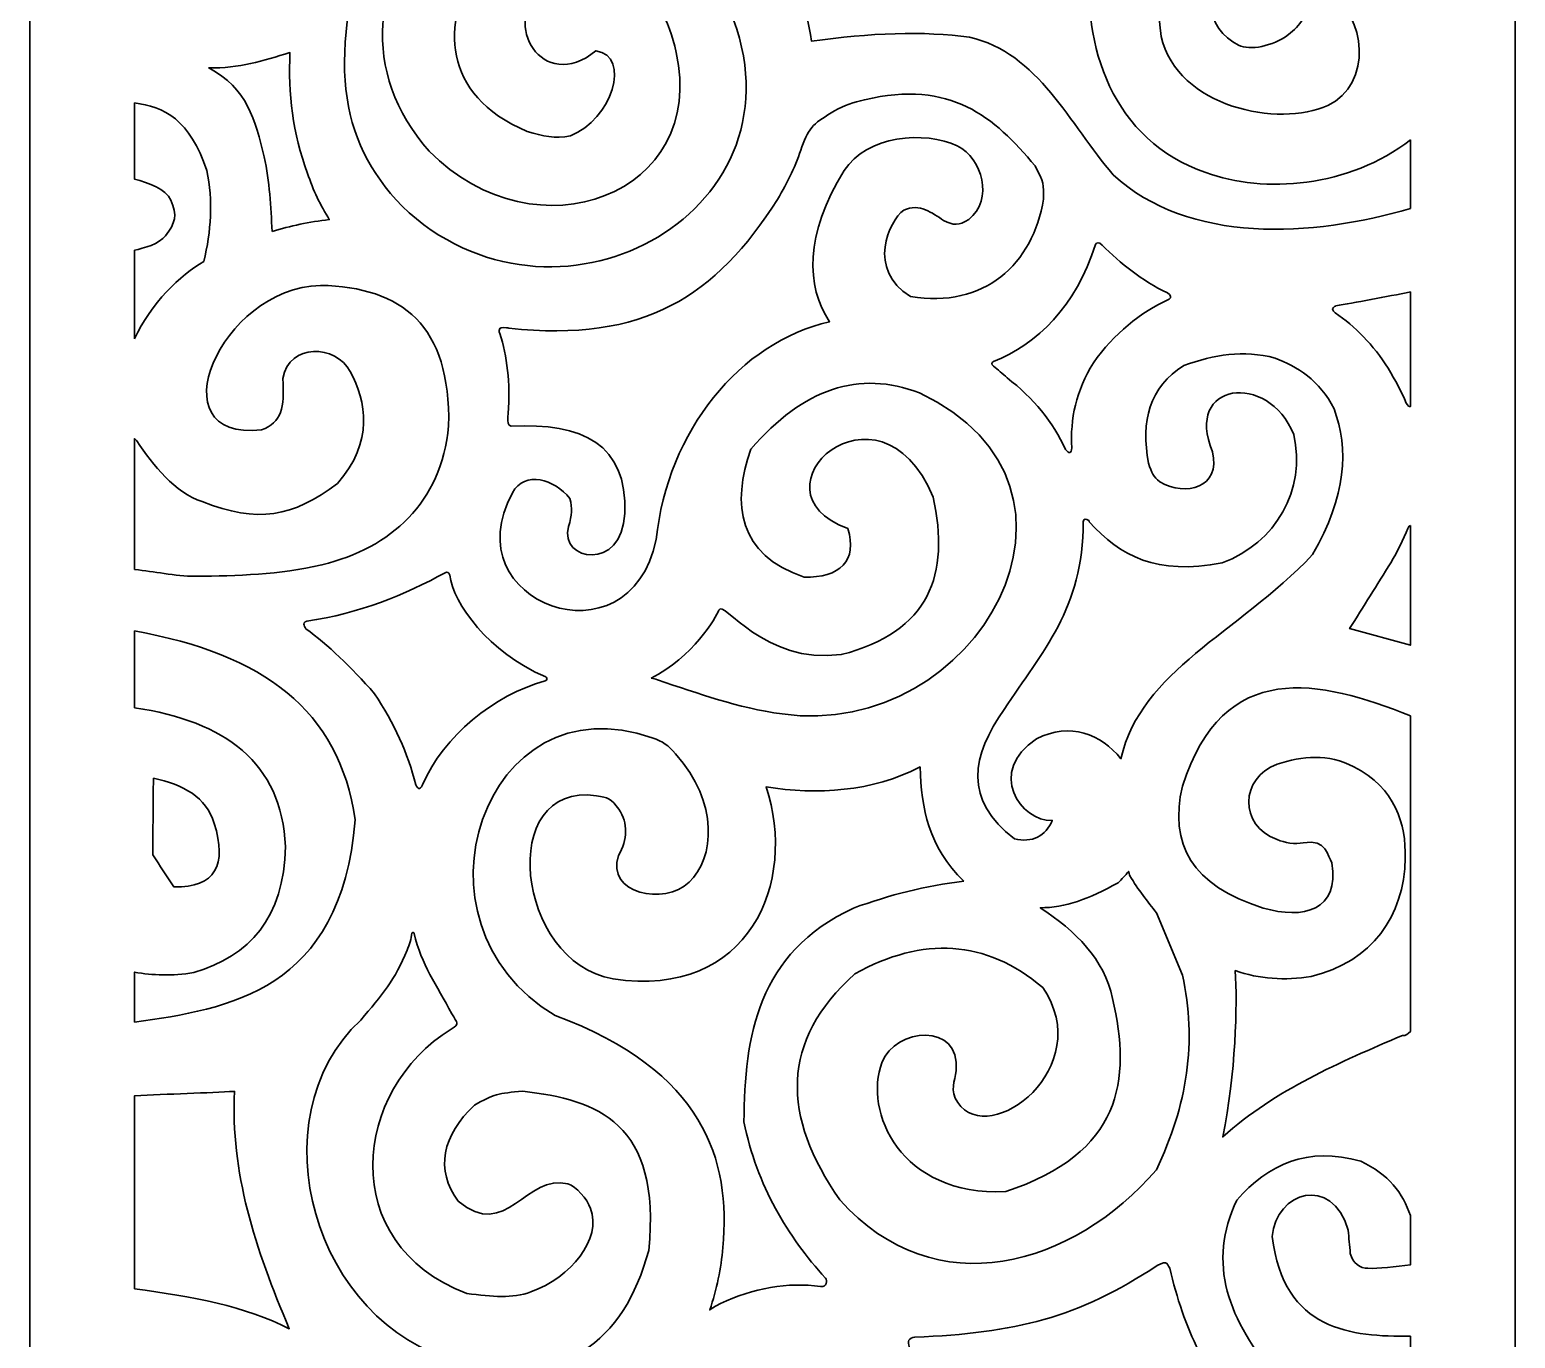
# Model space of a CAD drawing. Header units: centimetres. Extents: x 10.5 to 15.8, y -9 to 9.
# Drawn here: x 10.48 to 15.75, y -0.8 to 3.84 of the extents above; entities that cross this region are included whole.
import ezdxf

# ---------------------------------------------------------------- set-up
doc = ezdxf.new("R2010")
doc.units = ezdxf.units.CM
doc.header["$MEASUREMENT"] = 0
doc.layers.add('layer 1', color=7, linetype='Continuous')

msp = doc.modelspace()

# ---------------------------------------------------------------- linework, layer by layer
at = {"layer": 'layer 1', "color": 250, "lineweight": 30}
for points, knots in [([(10.48313, 9.00077), (10.48313, 9.00077), (15.75445, 9.00077), (15.75445, 9.00077), (15.75445, 9.00077), (15.75445, 9.00077), (15.75445, -9.00021), (15.75445, -9.00021), (15.75445, -9.00021), (15.75445, -9.00021), (10.48313, -9.00021), (10.48313, -9.00021), (10.48313, -9.00021), (10.48313, -9.00021), (10.48313, 9.00077), (10.48313, 9.00077)], [0, 0, 0, 0, 0.2, 0.2, 0.2, 0.2, 0.4, 0.4, 0.4, 0.4, 0.6, 0.6, 0.6, 0.6, 1, 1, 1, 1]), ([(15.38258, 3.44939), (15.38258, 3.44939), (15.38258, 3.20625), (15.38258, 3.20625), (15.38258, 3.20625), (15.03736, 3.10349), (14.59404, 3.07813), (14.32781, 3.32571), (14.32781, 3.32571), (14.17377, 3.50359), (14.0607, 3.76055), (13.81757, 3.81364), (13.81757, 3.81364), (13.65766, 3.83642), (13.46187, 3.82894), (13.25762, 3.79918), (13.25762, 3.79918), (13.22151, 4.05734), (13.06622, 4.28552), (12.85737, 4.41384), (12.85737, 4.41384), (12.79321, 4.55962), (12.81191, 4.68917), (12.9371, 4.8088), (12.9371, 4.8088), (13.04354, 4.87787), (13.15405, 4.90572), (13.27993, 4.90363), (13.27993, 4.90363), (13.39839, 4.87341), (13.46039, 4.82029), (13.42824, 4.70667), (13.42824, 4.70667), (13.41433, 4.67636), (13.38523, 4.65659), (13.34094, 4.64732), (13.34094, 4.64732), (13.31598, 4.64213), (13.30985, 4.64651), (13.28794, 4.65913), (13.28794, 4.65913), (13.25317, 4.67916), (13.2204, 4.69998), (13.18259, 4.71009), (13.18259, 4.71009), (13.1556, 4.7173), (13.11137, 4.7135), (13.08486, 4.70273), (13.08486, 4.70273), (13.01753, 4.67536), (13.009, 4.61919), (13.03544, 4.55791), (13.03544, 4.55791), (13.05141, 4.52094), (13.07555, 4.49453), (13.10816, 4.47129), (13.10816, 4.47129), (13.1926, 4.41114), (13.2829, 4.3702), (13.38446, 4.41977), (13.38446, 4.41977), (13.41066, 4.42349), (13.42764, 4.41396), (13.42824, 4.38088), (13.42824, 4.38088), (13.55235, 4.017), (13.86776, 3.90867), (14.19651, 4.08427), (14.19651, 4.08427), (14.2159, 4.09336), (14.25512, 4.12417), (14.25236, 4.08419), (14.25236, 4.08419), (14.20972, 3.78977), (14.32764, 3.44428), (14.65662, 3.33345), (14.65662, 3.33345), (14.86234, 3.25745), (15.16511, 3.28069), (15.38258, 3.44939)], [0, 0, 0, 0, 0.047619, 0.047619, 0.047619, 0.047619, 0.0952381, 0.0952381, 0.0952381, 0.0952381, 0.1428571, 0.1428571, 0.1428571, 0.1428571, 0.1904762, 0.1904762, 0.1904762, 0.1904762, 0.2380952, 0.2380952, 0.2380952, 0.2380952, 0.2857143, 0.2857143, 0.2857143, 0.2857143, 0.3333333, 0.3333333, 0.3333333, 0.3333333, 0.3809524, 0.3809524, 0.3809524, 0.3809524, 0.4285714, 0.4285714, 0.4285714, 0.4285714, 0.4761905, 0.4761905, 0.4761905, 0.4761905, 0.5238095, 0.5238095, 0.5238095, 0.5238095, 0.5714286, 0.5714286, 0.5714286, 0.5714286, 0.6190476, 0.6190476, 0.6190476, 0.6190476, 0.6666667, 0.6666667, 0.6666667, 0.6666667, 0.7142857, 0.7142857, 0.7142857, 0.7142857, 0.7619048, 0.7619048, 0.7619048, 0.7619048, 0.8095238, 0.8095238, 0.8095238, 0.8095238, 0.8571429, 0.8571429, 0.8571429, 0.8571429, 0.9047619, 0.9047619, 0.9047619, 0.9047619, 1, 1, 1, 1]), ([(11.66059, 4.69269), (11.67939, 4.6541), (11.69495, 4.61188), (11.70689, 4.56565), (11.70689, 4.56565), (11.72357, 4.43995), (11.73057, 4.35623), (11.70139, 4.26288), (11.70139, 4.26288), (11.53555, 3.73235), (11.57616, 3.45276), (11.80414, 3.21387), (11.80414, 3.21387), (12.33847, 2.7015), (13.23488, 3.17765), (12.98088, 3.87517), (12.98088, 3.87517), (12.73312, 4.46721), (12.25582, 4.35372), (12.06679, 4.05679), (12.06679, 4.05679), (11.94919, 3.87208), (11.93864, 3.60952), (12.24863, 3.47928), (12.24863, 3.47928), (12.30455, 3.46246), (12.34632, 3.452), (12.4018, 3.46403), (12.4018, 3.46403), (12.5482, 3.51977), (12.61924, 3.74687), (12.49217, 3.76563), (12.49217, 3.76563), (12.30271, 3.60919), (12.14952, 3.86926), (12.3062, 3.98451), (12.3062, 3.98451), (12.42987, 4.04915), (12.50278, 4.0494), (12.59234, 4.01426), (12.59234, 4.01426), (12.70793, 3.96889), (12.75052, 3.87552), (12.77678, 3.76006), (12.77678, 3.76006), (12.89076, 3.25893), (12.28204, 3.02208), (11.90022, 3.40965), (11.90022, 3.40965), (11.65567, 3.68709), (11.68999, 4.04138), (11.95489, 4.29335), (11.95489, 4.29335), (12.16137, 4.48976), (12.38834, 4.54846), (12.59454, 4.5138), (12.59454, 4.5138), (12.59576, 4.58496), (12.60251, 4.6499), (12.61753, 4.70969), (12.61753, 4.70969), (12.48188, 4.61678), (12.28917, 4.55786), (12.01804, 4.56062), (12.01804, 4.56062), (11.88548, 4.58048), (11.77451, 4.63061), (11.67176, 4.70073), (11.67176, 4.70073), (11.66225, 4.70381), (11.65854, 4.70112), (11.66059, 4.69269)], [0, 0, 0, 0, 0.0526316, 0.0526316, 0.0526316, 0.0526316, 0.1052632, 0.1052632, 0.1052632, 0.1052632, 0.1578947, 0.1578947, 0.1578947, 0.1578947, 0.2105263, 0.2105263, 0.2105263, 0.2105263, 0.2631579, 0.2631579, 0.2631579, 0.2631579, 0.3157895, 0.3157895, 0.3157895, 0.3157895, 0.3684211, 0.3684211, 0.3684211, 0.3684211, 0.4210526, 0.4210526, 0.4210526, 0.4210526, 0.4736842, 0.4736842, 0.4736842, 0.4736842, 0.5263158, 0.5263158, 0.5263158, 0.5263158, 0.5789474, 0.5789474, 0.5789474, 0.5789474, 0.6315789, 0.6315789, 0.6315789, 0.6315789, 0.6842105, 0.6842105, 0.6842105, 0.6842105, 0.7368421, 0.7368421, 0.7368421, 0.7368421, 0.7894737, 0.7894737, 0.7894737, 0.7894737, 0.8421053, 0.8421053, 0.8421053, 0.8421053, 0.8947368, 0.8947368, 0.8947368, 0.8947368, 1, 1, 1, 1]), ([(15.38258, 4.42144), (15.38258, 4.42144), (15.38258, 4.1069), (15.38258, 4.1069), (15.38258, 4.1069), (15.2827, 4.16899), (15.17185, 4.21581), (15.04993, 4.23255), (15.04993, 4.23255), (14.90058, 4.23245), (14.78852, 4.18884), (14.72816, 4.11737), (14.72816, 4.11737), (14.63398, 4.00588), (14.65476, 3.84163), (14.77272, 3.78518), (14.77272, 3.78518), (14.81356, 3.76583), (14.89246, 3.78081), (14.94948, 3.82292), (14.94948, 3.82292), (14.99072, 3.85339), (15.01785, 3.89922), (15.04179, 3.94363), (15.04179, 3.94363), (15.05212, 3.95367), (15.07055, 3.96451), (15.0931, 3.96124), (15.0931, 3.96124), (15.22535, 3.89987), (15.24918, 3.64418), (15.08893, 3.57134), (15.08893, 3.57134), (14.9151, 3.49232), (14.55584, 3.56369), (14.498, 3.81683), (14.498, 3.81683), (14.46313, 4.03618), (14.53969, 4.21328), (14.69248, 4.36142), (14.69248, 4.36142), (14.87646, 4.47282), (15.06611, 4.54171), (15.27601, 4.45868), (15.27601, 4.45868), (15.2957, 4.44993), (15.34416, 4.43452), (15.38258, 4.42144)], [0, 0, 0, 0, 0.0769231, 0.0769231, 0.0769231, 0.0769231, 0.1538462, 0.1538462, 0.1538462, 0.1538462, 0.2307692, 0.2307692, 0.2307692, 0.2307692, 0.3076923, 0.3076923, 0.3076923, 0.3076923, 0.3846154, 0.3846154, 0.3846154, 0.3846154, 0.4615385, 0.4615385, 0.4615385, 0.4615385, 0.5384615, 0.5384615, 0.5384615, 0.5384615, 0.6153846, 0.6153846, 0.6153846, 0.6153846, 0.6923077, 0.6923077, 0.6923077, 0.6923077, 0.7692308, 0.7692308, 0.7692308, 0.7692308, 0.8461538, 0.8461538, 0.8461538, 0.8461538, 1, 1, 1, 1]), ([(11.34297, 3.12392), (11.40759, 3.14387), (11.47522, 3.15831), (11.54626, 3.16633), (11.54626, 3.16633), (11.51519, 3.21616), (11.48912, 3.27087), (11.46862, 3.33058), (11.46862, 3.33058), (11.41627, 3.474), (11.40022, 3.61336), (11.40661, 3.75929), (11.40661, 3.75929), (11.31113, 3.72972), (11.22588, 3.70304), (11.1186, 3.70498), (11.1186, 3.70498), (11.25466, 3.63241), (11.28312, 3.51979), (11.3156, 3.38892), (11.3156, 3.38892), (11.33445, 3.30118), (11.33932, 3.21239), (11.34297, 3.12392)], [0, 0, 0, 0, 0.1428571, 0.1428571, 0.1428571, 0.1428571, 0.2857143, 0.2857143, 0.2857143, 0.2857143, 0.4285714, 0.4285714, 0.4285714, 0.4285714, 0.5714286, 0.5714286, 0.5714286, 0.5714286, 0.7142857, 0.7142857, 0.7142857, 0.7142857, 1, 1, 1, 1]), ([(12.19153, 2.43311), (12.17875, 2.4365), (12.17925, 2.44761), (12.17941, 2.46661), (12.17941, 2.46661), (12.17941, 2.46661), (12.1811, 2.47817), (12.1811, 2.47817), (12.1811, 2.47817), (12.18849, 2.5881), (12.1776, 2.68202), (12.15096, 2.76219), (12.15096, 2.76219), (12.14972, 2.76702), (12.14041, 2.78858), (12.17479, 2.78257), (12.17479, 2.78257), (12.17767, 2.78207), (12.18054, 2.78158), (12.18342, 2.7811), (12.18342, 2.7811), (12.66381, 2.72826), (12.91821, 2.89462), (13.13648, 3.23819), (13.13648, 3.23819), (13.17396, 3.29945), (13.20253, 3.36176), (13.22319, 3.42421), (13.22319, 3.42421), (13.24658, 3.49495), (13.27153, 3.5126), (13.33904, 3.55194), (13.33904, 3.55194), (13.37369, 3.57212), (13.4059, 3.58235), (13.44501, 3.5916), (13.44501, 3.5916), (13.75154, 3.66401), (13.90508, 3.53139), (14.05049, 3.35669), (14.05049, 3.35669), (14.08127, 3.30068), (14.08202, 3.28938), (14.08052, 3.23842), (14.08052, 3.23842), (14.04389, 3.0096), (13.86911, 2.84867), (13.60854, 2.89373), (13.60854, 2.89373), (13.45141, 2.98986), (13.53245, 3.16234), (13.58426, 3.19954), (13.58426, 3.19954), (13.64044, 3.22625), (13.68707, 3.18946), (13.72569, 3.16336), (13.72569, 3.16336), (13.76158, 3.1455), (13.77947, 3.14427), (13.81496, 3.16629), (13.81496, 3.16629), (13.90329, 3.23854), (13.86538, 3.38336), (13.77367, 3.42816), (13.77367, 3.42816), (13.6615, 3.48296), (13.4507, 3.46473), (13.3731, 3.34032), (13.3731, 3.34032), (13.23184, 3.11379), (13.2379, 2.92903), (13.32112, 2.80364), (13.32112, 2.80364), (13.00392, 2.7322), (12.74597, 2.41655), (12.70627, 2.03081), (12.70627, 2.03081), (12.61243, 1.57393), (11.98163, 1.80568), (12.19569, 2.19613), (12.19569, 2.19613), (12.2406, 2.27804), (12.34557, 2.24483), (12.39991, 2.1767), (12.39991, 2.1767), (12.40858, 2.14011), (12.40758, 2.1192), (12.39538, 2.07663), (12.39538, 2.07663), (12.36023, 1.95393), (12.58611, 1.91586), (12.59442, 2.12319), (12.59442, 2.12319), (12.60468, 2.37017), (12.44362, 2.44549), (12.19153, 2.43311)], [0, 0, 0, 0, 0.04, 0.04, 0.04, 0.04, 0.08, 0.08, 0.08, 0.08, 0.12, 0.12, 0.12, 0.12, 0.16, 0.16, 0.16, 0.16, 0.2, 0.2, 0.2, 0.2, 0.24, 0.24, 0.24, 0.24, 0.28, 0.28, 0.28, 0.28, 0.32, 0.32, 0.32, 0.32, 0.36, 0.36, 0.36, 0.36, 0.4, 0.4, 0.4, 0.4, 0.44, 0.44, 0.44, 0.44, 0.48, 0.48, 0.48, 0.48, 0.52, 0.52, 0.52, 0.52, 0.56, 0.56, 0.56, 0.56, 0.6, 0.6, 0.6, 0.6, 0.64, 0.64, 0.64, 0.64, 0.68, 0.68, 0.68, 0.68, 0.72, 0.72, 0.72, 0.72, 0.76, 0.76, 0.76, 0.76, 0.8, 0.8, 0.8, 0.8, 0.84, 0.84, 0.84, 0.84, 0.88, 0.88, 0.88, 0.88, 0.92, 0.92, 0.92, 0.92, 1, 1, 1, 1]), ([(10.85499, 2.74298), (10.85499, 2.74298), (10.85499, 3.05777), (10.85499, 3.05777), (10.85499, 3.05777), (10.88756, 3.0644), (10.9423, 3.07954), (10.96548, 3.10934), (10.96548, 3.10934), (10.99952, 3.1531), (11.00798, 3.18225), (10.98367, 3.23573), (10.98367, 3.23573), (10.96551, 3.2757), (10.90616, 3.29735), (10.85499, 3.30979), (10.85499, 3.30979), (10.85499, 3.30979), (10.85499, 3.5804), (10.85499, 3.5804), (10.85499, 3.5804), (10.95848, 3.56804), (11.0528, 3.52111), (11.11139, 3.34029), (11.11139, 3.34029), (11.13494, 3.23279), (11.12629, 3.12522), (11.10122, 3.0177), (11.10122, 3.0177), (11.01768, 2.96955), (10.91354, 2.86977), (10.85499, 2.74298)], [0, 0, 0, 0, 0.1111111, 0.1111111, 0.1111111, 0.1111111, 0.2222222, 0.2222222, 0.2222222, 0.2222222, 0.3333333, 0.3333333, 0.3333333, 0.3333333, 0.4444444, 0.4444444, 0.4444444, 0.4444444, 0.5555556, 0.5555556, 0.5555556, 0.5555556, 0.6666667, 0.6666667, 0.6666667, 0.6666667, 0.7777778, 0.7777778, 0.7777778, 0.7777778, 1, 1, 1, 1]), ([(14.15875, 2.35032), (14.11382, 2.44794), (14.04556, 2.53256), (13.95107, 2.60458), (13.95107, 2.60458), (13.93509, 2.61944), (13.91899, 2.63333), (13.90283, 2.64648), (13.90283, 2.64648), (13.89451, 2.6531), (13.89668, 2.65999), (13.9032, 2.66271), (13.9032, 2.66271), (14.05662, 2.72403), (14.19596, 2.85754), (14.2646, 3.07773), (14.2646, 3.07773), (14.26973, 3.08602), (14.27633, 3.08775), (14.28857, 3.07555), (14.28857, 3.07555), (14.35396, 3.0104), (14.42858, 2.95102), (14.51993, 2.90592), (14.51993, 2.90592), (14.53158, 2.8993), (14.53452, 2.88871), (14.5266, 2.88351), (14.5266, 2.88351), (14.42374, 2.83706), (14.33003, 2.76154), (14.25741, 2.65809), (14.25741, 2.65809), (14.19581, 2.55936), (14.17516, 2.45788), (14.18034, 2.3566), (14.18034, 2.3566), (14.17961, 2.33409), (14.1698, 2.33643), (14.15875, 2.35032)], [0, 0, 0, 0, 0.0909091, 0.0909091, 0.0909091, 0.0909091, 0.1818182, 0.1818182, 0.1818182, 0.1818182, 0.2727273, 0.2727273, 0.2727273, 0.2727273, 0.3636364, 0.3636364, 0.3636364, 0.3636364, 0.4545455, 0.4545455, 0.4545455, 0.4545455, 0.5454545, 0.5454545, 0.5454545, 0.5454545, 0.6363636, 0.6363636, 0.6363636, 0.6363636, 0.7272727, 0.7272727, 0.7272727, 0.7272727, 0.8181818, 0.8181818, 0.8181818, 0.8181818, 1, 1, 1, 1]), ([(10.85499, 1.92449), (10.85499, 1.92449), (10.85499, 2.38882), (10.85499, 2.38882), (10.85499, 2.38882), (10.85743, 2.38682), (10.86006, 2.38427), (10.86288, 2.38123), (10.86288, 2.38123), (10.922, 2.29298), (10.99856, 2.19787), (11.09506, 2.16525), (11.09506, 2.16525), (11.29211, 2.08804), (11.41519, 2.10945), (11.57577, 2.23021), (11.57577, 2.23021), (11.70495, 2.3786), (11.67767, 2.52085), (11.62052, 2.62709), (11.62052, 2.62709), (11.56901, 2.72286), (11.40421, 2.73012), (11.38123, 2.60221), (11.38123, 2.60221), (11.38772, 2.49684), (11.37718, 2.44734), (11.30585, 2.41982), (11.30585, 2.41982), (10.92639, 2.37985), (11.15743, 2.92154), (11.51489, 2.93288), (11.51489, 2.93288), (11.80542, 2.92681), (11.97726, 2.79058), (11.96956, 2.43439), (11.96956, 2.43439), (11.94231, 2.1588), (11.76711, 2.00288), (11.5198, 1.94087), (11.5198, 1.94087), (11.36806, 1.90628), (11.21972, 1.90152), (11.07229, 1.90068), (11.07229, 1.90068), (11.03259, 1.90047), (10.99922, 1.90434), (10.96007, 1.91043), (10.96007, 1.91043), (10.92632, 1.91569), (10.89136, 1.9203), (10.85499, 1.92449)], [0, 0, 0, 0, 0.0714286, 0.0714286, 0.0714286, 0.0714286, 0.1428571, 0.1428571, 0.1428571, 0.1428571, 0.2142857, 0.2142857, 0.2142857, 0.2142857, 0.2857143, 0.2857143, 0.2857143, 0.2857143, 0.3571429, 0.3571429, 0.3571429, 0.3571429, 0.4285714, 0.4285714, 0.4285714, 0.4285714, 0.5, 0.5, 0.5, 0.5, 0.5714286, 0.5714286, 0.5714286, 0.5714286, 0.6428571, 0.6428571, 0.6428571, 0.6428571, 0.7142857, 0.7142857, 0.7142857, 0.7142857, 0.7857143, 0.7857143, 0.7857143, 0.7857143, 0.8571429, 0.8571429, 0.8571429, 0.8571429, 1, 1, 1, 1]), ([(15.38258, 2.90975), (15.38258, 2.90975), (15.38258, 2.50276), (15.38258, 2.50276), (15.38258, 2.50276), (15.37883, 2.50177), (15.37391, 2.50505), (15.36757, 2.51476), (15.36757, 2.51476), (15.35047, 2.55521), (15.32891, 2.5964), (15.30285, 2.63863), (15.30285, 2.63863), (15.25075, 2.72167), (15.18534, 2.78782), (15.11579, 2.83543), (15.11579, 2.83543), (15.0939, 2.85189), (15.11546, 2.85886), (15.11767, 2.86012), (15.11767, 2.86012), (15.17959, 2.87096), (15.30019, 2.89315), (15.38258, 2.90975)], [0, 0, 0, 0, 0.1428571, 0.1428571, 0.1428571, 0.1428571, 0.2857143, 0.2857143, 0.2857143, 0.2857143, 0.4285714, 0.4285714, 0.4285714, 0.4285714, 0.5714286, 0.5714286, 0.5714286, 0.5714286, 0.7142857, 0.7142857, 0.7142857, 0.7142857, 1, 1, 1, 1]), ([(14.22119, 2.09384), (14.22408, 2.10459), (14.23077, 2.10602), (14.24121, 2.09806), (14.24121, 2.09806), (14.24174, 2.09672), (14.24227, 2.09538), (14.2428, 2.09403), (14.2428, 2.09403), (14.35299, 1.97115), (14.48128, 1.90268), (14.7145, 1.94814), (14.7145, 1.94814), (14.90524, 2.01903), (15.01247, 2.20659), (14.96835, 2.40343), (14.96835, 2.40343), (14.8773, 2.62973), (14.57645, 2.58783), (14.68045, 2.34202), (14.68045, 2.34202), (14.70954, 2.21499), (14.58554, 2.18149), (14.49368, 2.23551), (14.49368, 2.23551), (14.46905, 2.25463), (14.46525, 2.26601), (14.45267, 2.30192), (14.45267, 2.30192), (14.42606, 2.45038), (14.45542, 2.57189), (14.57833, 2.64836), (14.57833, 2.64836), (14.68705, 2.68702), (14.78819, 2.70486), (14.90263, 2.67486), (14.90263, 2.67486), (14.97786, 2.64563), (15.06225, 2.5961), (15.11118, 2.49478), (15.11118, 2.49478), (15.16498, 2.35243), (15.15498, 2.18574), (15.03542, 1.97732), (15.03542, 1.97732), (14.76182, 1.69134), (14.42855, 1.56898), (14.35506, 1.25286), (14.35506, 1.25286), (14.2848, 1.34012), (14.17554, 1.38484), (14.0557, 1.32327), (14.0557, 1.32327), (13.87805, 1.20741), (13.99888, 1.02756), (14.11154, 1.03399), (14.11154, 1.03399), (14.08941, 0.97783), (14.03877, 0.95333), (13.97784, 0.96836), (13.97784, 0.96836), (13.79543, 1.1045), (13.8254, 1.26575), (13.94134, 1.42786), (13.94134, 1.42786), (14.07617, 1.63596), (14.22175, 1.78372), (14.22119, 2.09384)], [0, 0, 0, 0, 0.0555556, 0.0555556, 0.0555556, 0.0555556, 0.1111111, 0.1111111, 0.1111111, 0.1111111, 0.1666667, 0.1666667, 0.1666667, 0.1666667, 0.2222222, 0.2222222, 0.2222222, 0.2222222, 0.2777778, 0.2777778, 0.2777778, 0.2777778, 0.3333333, 0.3333333, 0.3333333, 0.3333333, 0.3888889, 0.3888889, 0.3888889, 0.3888889, 0.4444444, 0.4444444, 0.4444444, 0.4444444, 0.5, 0.5, 0.5, 0.5, 0.5555556, 0.5555556, 0.5555556, 0.5555556, 0.6111111, 0.6111111, 0.6111111, 0.6111111, 0.6666667, 0.6666667, 0.6666667, 0.6666667, 0.7222222, 0.7222222, 0.7222222, 0.7222222, 0.7777778, 0.7777778, 0.7777778, 0.7777778, 0.8333333, 0.8333333, 0.8333333, 0.8333333, 0.8888889, 0.8888889, 0.8888889, 0.8888889, 1, 1, 1, 1]), ([(12.688, 1.53896), (12.6957, 1.53705), (12.70338, 1.53531), (12.71077, 1.53285), (12.71077, 1.53285), (12.85853, 1.48362), (12.99331, 1.43394), (13.15257, 1.41153), (13.15257, 1.41153), (13.84587, 1.31396), (14.35111, 2.21876), (13.63986, 2.5511), (13.63986, 2.5511), (13.42756, 2.6335), (13.22819, 2.56706), (13.04178, 2.35175), (13.04178, 2.35175), (12.97349, 2.15486), (12.99542, 1.97744), (13.23142, 1.89712), (13.23142, 1.89712), (13.35608, 1.89397), (13.42283, 1.9564), (13.38571, 2.06976), (13.38571, 2.06976), (13.01804, 2.20323), (13.49648, 2.64173), (13.68849, 2.18156), (13.68849, 2.18156), (13.74999, 1.90714), (13.67659, 1.70256), (13.3627, 1.62236), (13.3627, 1.62236), (13.08894, 1.58599), (12.94277, 1.81943), (12.92881, 1.78036), (12.92881, 1.78036), (12.91963, 1.75472), (12.83448, 1.61142), (12.688, 1.53896)], [0, 0, 0, 0, 0.0909091, 0.0909091, 0.0909091, 0.0909091, 0.1818182, 0.1818182, 0.1818182, 0.1818182, 0.2727273, 0.2727273, 0.2727273, 0.2727273, 0.3636364, 0.3636364, 0.3636364, 0.3636364, 0.4545455, 0.4545455, 0.4545455, 0.4545455, 0.5454545, 0.5454545, 0.5454545, 0.5454545, 0.6363636, 0.6363636, 0.6363636, 0.6363636, 0.7272727, 0.7272727, 0.7272727, 0.7272727, 0.8181818, 0.8181818, 0.8181818, 0.8181818, 1, 1, 1, 1]), ([(15.38258, 2.08089), (15.38258, 2.08089), (15.38258, 1.65552), (15.38258, 1.65552), (15.38258, 1.65552), (15.38258, 1.65552), (15.1667, 1.71474), (15.1667, 1.71474), (15.1667, 1.71474), (15.21534, 1.79255), (15.26395, 1.87034), (15.31258, 1.94814), (15.31258, 1.94814), (15.33697, 1.98972), (15.35711, 2.03026), (15.37298, 2.07016), (15.37298, 2.07016), (15.37662, 2.07723), (15.37986, 2.08038), (15.38258, 2.08089)], [0, 0, 0, 0, 0.1666667, 0.1666667, 0.1666667, 0.1666667, 0.3333333, 0.3333333, 0.3333333, 0.3333333, 0.5, 0.5, 0.5, 0.5, 0.6666667, 0.6666667, 0.6666667, 0.6666667, 1, 1, 1, 1]), ([(11.87678, 1.15976), (11.95241, 1.33431), (12.1294, 1.47894), (12.31269, 1.52893), (12.31269, 1.52893), (12.32374, 1.53257), (12.31698, 1.54195), (12.31411, 1.54312), (12.31411, 1.54312), (12.11008, 1.63062), (11.98602, 1.80391), (11.97351, 1.90479), (11.97351, 1.90479), (11.97144, 1.91569), (11.96091, 1.91465), (11.95936, 1.914), (11.95936, 1.914), (11.81249, 1.83371), (11.6536, 1.76891), (11.4665, 1.74093), (11.4665, 1.74093), (11.44645, 1.73504), (11.46123, 1.71695), (11.46297, 1.7143), (11.46297, 1.7143), (11.54221, 1.65572), (11.62164, 1.58067), (11.70651, 1.48347), (11.70651, 1.48347), (11.77609, 1.37964), (11.82494, 1.27185), (11.85306, 1.16012), (11.85306, 1.16012), (11.85885, 1.14874), (11.86664, 1.13756), (11.87678, 1.15976)], [0, 0, 0, 0, 0.1, 0.1, 0.1, 0.1, 0.2, 0.2, 0.2, 0.2, 0.3, 0.3, 0.3, 0.3, 0.4, 0.4, 0.4, 0.4, 0.5, 0.5, 0.5, 0.5, 0.6, 0.6, 0.6, 0.6, 0.7, 0.7, 0.7, 0.7, 0.8, 0.8, 0.8, 0.8, 1, 1, 1, 1]), ([(10.85499, 0.3177), (10.85499, 0.3177), (10.85499, 0.49534), (10.85499, 0.49534), (10.85499, 0.49534), (10.91951, 0.4839), (10.98802, 0.48033), (11.06518, 0.49408), (11.06518, 0.49408), (11.26459, 0.55195), (11.38515, 0.68866), (11.39041, 0.94068), (11.39041, 0.94068), (11.37791, 1.24049), (11.17582, 1.38548), (10.85499, 1.43356), (10.85499, 1.43356), (10.85499, 1.43356), (10.85499, 1.70643), (10.85499, 1.70643), (10.85499, 1.70643), (11.31265, 1.62306), (11.57981, 1.42837), (11.63839, 1.03573), (11.63839, 1.03573), (11.58647, 0.42517), (11.18894, 0.36511), (10.85499, 0.3177)], [0, 0, 0, 0, 0.125, 0.125, 0.125, 0.125, 0.25, 0.25, 0.25, 0.25, 0.375, 0.375, 0.375, 0.375, 0.5, 0.5, 0.5, 0.5, 0.625, 0.625, 0.625, 0.625, 0.75, 0.75, 0.75, 0.75, 1, 1, 1, 1]), ([(15.38258, 1.40454), (15.38258, 1.40454), (15.38258, 0.28415), (15.38258, 0.28415), (15.38258, 0.28415), (15.37369, 0.27727), (15.36556, 0.26787), (15.35387, 0.2708), (15.35387, 0.2708), (15.13234, 0.17492), (14.90477, 0.07959), (14.71647, -0.0895), (14.71647, -0.0895), (14.76272, 0.13579), (14.76874, 0.37929), (14.76069, 0.50068), (14.76069, 0.50068), (14.84634, 0.47063), (14.93613, 0.46502), (15.03056, 0.47966), (15.03056, 0.47966), (15.24841, 0.53486), (15.3594, 0.69158), (15.36405, 0.90043), (15.36405, 0.90043), (15.36667, 1.0185), (15.32973, 1.15075), (15.1813, 1.22362), (15.1813, 1.22362), (15.09052, 1.27306), (14.99975, 1.26171), (14.90899, 1.23335), (14.90899, 1.23335), (14.77789, 1.18547), (14.77305, 1.01543), (14.90899, 0.96591), (14.90899, 0.96591), (14.93635, 0.95429), (14.97274, 0.94841), (15.00192, 0.95402), (15.00192, 0.95402), (15.08564, 0.97011), (15.0886, 0.90607), (15.10349, 0.88325), (15.10349, 0.88325), (15.13251, 0.71304), (15.00066, 0.6817), (14.86037, 0.72279), (14.86037, 0.72279), (14.60604, 0.80122), (14.52464, 0.95137), (14.57347, 1.15556), (14.57347, 1.15556), (14.7183, 1.61011), (15.06063, 1.53441), (15.38258, 1.40454)], [0, 0, 0, 0, 0.0666667, 0.0666667, 0.0666667, 0.0666667, 0.1333333, 0.1333333, 0.1333333, 0.1333333, 0.2, 0.2, 0.2, 0.2, 0.2666667, 0.2666667, 0.2666667, 0.2666667, 0.3333333, 0.3333333, 0.3333333, 0.3333333, 0.4, 0.4, 0.4, 0.4, 0.4666667, 0.4666667, 0.4666667, 0.4666667, 0.5333333, 0.5333333, 0.5333333, 0.5333333, 0.6, 0.6, 0.6, 0.6, 0.6666667, 0.6666667, 0.6666667, 0.6666667, 0.7333333, 0.7333333, 0.7333333, 0.7333333, 0.8, 0.8, 0.8, 0.8, 0.8666667, 0.8666667, 0.8666667, 0.8666667, 1, 1, 1, 1]), ([(13.79747, 0.81797), (13.67145, 0.94123), (13.64777, 1.07486), (13.64225, 1.22362), (13.64225, 1.22362), (13.47321, 1.1353), (13.27573, 1.12352), (13.09601, 1.15292), (13.09601, 1.15292), (13.2084, 0.81496), (13.03707, 0.39924), (12.55332, 0.4712), (12.55332, 0.4712), (12.2068, 0.5313), (12.13823, 1.17267), (12.49422, 1.12141), (12.49422, 1.12141), (12.53467, 1.11558), (12.54783, 1.11034), (12.57309, 1.07365), (12.57309, 1.07365), (12.6077, 1.02338), (12.6037, 0.96608), (12.57278, 0.9092), (12.57278, 0.9092), (12.52631, 0.77295), (12.7356, 0.73091), (12.8231, 0.81437), (12.8231, 0.81437), (12.91269, 0.8998), (12.93042, 1.09589), (12.77503, 1.27049), (12.77503, 1.27049), (12.74787, 1.30101), (12.73033, 1.31306), (12.69201, 1.32679), (12.69201, 1.32679), (12.09927, 1.5391), (11.79433, 0.67098), (12.34771, 0.34102), (12.34771, 0.34102), (12.87571, 0.14524), (12.97208, -0.17246), (12.94266, -0.48268), (12.94266, -0.48268), (12.93602, -0.55567), (12.92159, -0.63096), (12.8959, -0.70387), (12.8959, -0.70387), (12.90806, -0.69601), (12.92071, -0.68826), (12.9339, -0.68063), (12.9339, -0.68063), (13.04907, -0.62771), (13.17367, -0.60384), (13.28908, -0.62045), (13.28908, -0.62045), (13.31347, -0.62228), (13.31387, -0.5994), (13.30656, -0.59083), (13.30656, -0.59083), (13.17288, -0.44245), (13.06344, -0.26426), (13.01758, -0.03577), (13.01758, -0.03577), (13.0199, 0.26754), (13.06496, 0.563), (13.40646, 0.72279), (13.40646, 0.72279), (13.53336, 0.7683), (13.66285, 0.80336), (13.79747, 0.81797)], [0, 0, 0, 0, 0.0526316, 0.0526316, 0.0526316, 0.0526316, 0.1052632, 0.1052632, 0.1052632, 0.1052632, 0.1578947, 0.1578947, 0.1578947, 0.1578947, 0.2105263, 0.2105263, 0.2105263, 0.2105263, 0.2631579, 0.2631579, 0.2631579, 0.2631579, 0.3157895, 0.3157895, 0.3157895, 0.3157895, 0.3684211, 0.3684211, 0.3684211, 0.3684211, 0.4210526, 0.4210526, 0.4210526, 0.4210526, 0.4736842, 0.4736842, 0.4736842, 0.4736842, 0.5263158, 0.5263158, 0.5263158, 0.5263158, 0.5789474, 0.5789474, 0.5789474, 0.5789474, 0.6315789, 0.6315789, 0.6315789, 0.6315789, 0.6842105, 0.6842105, 0.6842105, 0.6842105, 0.7368421, 0.7368421, 0.7368421, 0.7368421, 0.7894737, 0.7894737, 0.7894737, 0.7894737, 0.8421053, 0.8421053, 0.8421053, 0.8421053, 0.8947368, 0.8947368, 0.8947368, 0.8947368, 1, 1, 1, 1]), ([(10.92198, 1.18339), (10.92117, 1.09278), (10.92036, 1.00217), (10.91955, 0.91155), (10.91955, 0.91155), (10.94463, 0.87352), (10.96971, 0.83551), (10.99479, 0.79749), (10.99479, 0.79749), (11.14266, 0.79595), (11.1843, 0.87586), (11.13799, 1.0232), (11.13799, 1.0232), (11.10969, 1.11666), (11.02797, 1.16115), (10.92198, 1.18339)], [0, 0, 0, 0, 0.2, 0.2, 0.2, 0.2, 0.4, 0.4, 0.4, 0.4, 0.6, 0.6, 0.6, 0.6, 1, 1, 1, 1]), ([(14.48168, 0.70606), (14.44928, 0.74446), (14.41747, 0.78802), (14.38625, 0.83704), (14.38625, 0.83704), (14.38469, 0.84231), (14.38328, 0.84746), (14.38181, 0.85268), (14.38181, 0.85268), (14.37124, 0.83848), (14.35904, 0.8251), (14.34507, 0.81276), (14.34507, 0.81276), (14.24189, 0.75556), (14.1577, 0.72295), (14.06871, 0.72407), (14.06871, 0.72407), (14.19488, 0.64032), (14.29567, 0.54181), (14.32548, 0.40186), (14.32548, 0.40186), (14.39387, 0.11013), (14.35737, -0.14755), (13.94621, -0.28376), (13.94621, -0.28376), (13.57016, -0.30127), (13.44225, 0.00272), (13.50695, 0.17384), (13.50695, 0.17384), (13.55421, 0.29881), (13.78726, 0.31831), (13.77078, 0.14544), (13.77078, 0.14544), (13.76716, 0.1073), (13.7452, 0.07718), (13.77602, 0.03231), (13.77602, 0.03231), (13.88979, -0.13329), (14.27147, 0.15837), (14.07749, 0.44077), (14.07749, 0.44077), (13.87517, 0.61146), (13.65251, 0.62291), (13.41132, 0.48938), (13.41132, 0.48938), (13.14621, 0.25246), (13.15052, -0.01771), (13.35784, -0.31292), (13.35784, -0.31292), (13.69592, -0.69452), (14.18821, -0.54722), (14.48108, -0.20596), (14.48108, -0.20596), (14.59027, 0.02108), (14.62612, 0.25104), (14.57347, 0.48452), (14.57347, 0.48452), (14.57347, 0.48452), (14.48168, 0.70606), (14.48168, 0.70606)], [0, 0, 0, 0, 0.0625, 0.0625, 0.0625, 0.0625, 0.125, 0.125, 0.125, 0.125, 0.1875, 0.1875, 0.1875, 0.1875, 0.25, 0.25, 0.25, 0.25, 0.3125, 0.3125, 0.3125, 0.3125, 0.375, 0.375, 0.375, 0.375, 0.4375, 0.4375, 0.4375, 0.4375, 0.5, 0.5, 0.5, 0.5, 0.5625, 0.5625, 0.5625, 0.5625, 0.625, 0.625, 0.625, 0.625, 0.6875, 0.6875, 0.6875, 0.6875, 0.75, 0.75, 0.75, 0.75, 0.8125, 0.8125, 0.8125, 0.8125, 0.875, 0.875, 0.875, 0.875, 1, 1, 1, 1]), ([(11.84746, 0.63231), (11.84524, 0.63609), (11.84256, 0.63748), (11.83888, 0.63365), (11.83888, 0.63365), (11.83698, 0.61345), (11.83032, 0.59316), (11.82248, 0.57278), (11.82248, 0.57278), (11.7802, 0.47062), (11.73237, 0.41121), (11.65784, 0.32519), (11.65784, 0.32519), (11.28173, -0.02524), (11.49362, -0.75707), (12.00097, -0.88414), (12.00097, -0.88414), (12.37638, -0.98494), (12.58969, -0.81953), (12.67986, -0.49241), (12.67986, -0.49241), (12.72463, -0.03879), (12.49778, 0.04256), (12.23344, 0.07254), (12.23344, 0.07254), (12.14661, 0.06603), (12.12726, 0.06103), (12.06172, 0.02342), (12.06172, 0.02342), (11.94665, -0.0846), (11.92138, -0.20631), (12.00341, -0.31719), (12.00341, -0.31719), (12.17148, -0.46255), (12.24727, -0.2171), (12.39276, -0.25636), (12.39276, -0.25636), (12.42144, -0.26411), (12.46099, -0.31077), (12.4732, -0.3432), (12.4732, -0.3432), (12.5145, -0.45298), (12.4028, -0.58828), (12.26174, -0.63956), (12.26174, -0.63956), (12.19434, -0.66406), (12.12726, -0.65722), (12.03374, -0.64499), (12.03374, -0.64499), (11.56793, -0.46732), (11.6287, 0.07791), (11.97838, 0.29279), (11.97838, 0.29279), (12.01198, 0.31339), (11.9992, 0.31312), (11.98101, 0.3476), (11.98101, 0.3476), (11.92677, 0.45034), (11.87295, 0.52156), (11.84746, 0.63231)], [0, 0, 0, 0, 0.0625, 0.0625, 0.0625, 0.0625, 0.125, 0.125, 0.125, 0.125, 0.1875, 0.1875, 0.1875, 0.1875, 0.25, 0.25, 0.25, 0.25, 0.3125, 0.3125, 0.3125, 0.3125, 0.375, 0.375, 0.375, 0.375, 0.4375, 0.4375, 0.4375, 0.4375, 0.5, 0.5, 0.5, 0.5, 0.5625, 0.5625, 0.5625, 0.5625, 0.625, 0.625, 0.625, 0.625, 0.6875, 0.6875, 0.6875, 0.6875, 0.75, 0.75, 0.75, 0.75, 0.8125, 0.8125, 0.8125, 0.8125, 0.875, 0.875, 0.875, 0.875, 1, 1, 1, 1]), ([(10.85499, -0.62933), (10.85499, -0.62933), (10.85499, 0.05674), (10.85499, 0.05674), (10.85499, 0.05674), (10.9701, 0.06187), (11.12032, 0.06699), (11.21012, 0.07212), (11.21012, 0.07212), (11.19438, -0.21198), (11.28299, -0.4869), (11.40429, -0.77051), (11.40429, -0.77051), (11.2496, -0.69176), (11.05783, -0.65436), (10.85499, -0.62933)], [0, 0, 0, 0, 0.2, 0.2, 0.2, 0.2, 0.4, 0.4, 0.4, 0.4, 0.6, 0.6, 0.6, 0.6, 1, 1, 1, 1]), ([(15.38258, -0.36883), (15.38258, -0.36883), (15.38258, -0.54418), (15.38258, -0.54418), (15.38258, -0.54418), (15.33068, -0.5501), (15.26731, -0.55724), (15.23182, -0.55608), (15.23182, -0.55608), (15.2036, -0.55551), (15.17781, -0.53897), (15.16893, -0.50288), (15.16893, -0.50288), (15.1665, -0.47547), (15.1641, -0.44806), (15.16167, -0.42063), (15.16167, -0.42063), (15.10354, -0.22291), (14.90552, -0.283), (14.89197, -0.44363), (14.89197, -0.44363), (14.93241, -0.77955), (15.17488, -0.79881), (15.38258, -0.79709), (15.38258, -0.79709), (15.38258, -0.79709), (15.38258, -1.04076), (15.38258, -1.04076), (15.38258, -1.04076), (15.38258, -1.04076), (15.37499, -1.04076), (15.37499, -1.04076), (15.37499, -1.04076), (15.37499, -1.04076), (15.37499, -1.04168), (15.37499, -1.04168), (15.37499, -1.04168), (15.24739, -1.01522), (15.1215, -1.00609), (14.99525, -1.02164), (14.99525, -1.02164), (14.96871, -1.00276), (14.94089, -0.97782), (14.91214, -0.94518), (14.91214, -0.94518), (14.73455, -0.74364), (14.65931, -0.53509), (14.7665, -0.31413), (14.7665, -0.31413), (14.87774, -0.18587), (15.01692, -0.12278), (15.20581, -0.17579), (15.20581, -0.17579), (15.30535, -0.2221), (15.35543, -0.28947), (15.38258, -0.36883)], [0, 0, 0, 0, 0.0666667, 0.0666667, 0.0666667, 0.0666667, 0.1333333, 0.1333333, 0.1333333, 0.1333333, 0.2, 0.2, 0.2, 0.2, 0.2666667, 0.2666667, 0.2666667, 0.2666667, 0.3333333, 0.3333333, 0.3333333, 0.3333333, 0.4, 0.4, 0.4, 0.4, 0.4666667, 0.4666667, 0.4666667, 0.4666667, 0.5333333, 0.5333333, 0.5333333, 0.5333333, 0.6, 0.6, 0.6, 0.6, 0.6666667, 0.6666667, 0.6666667, 0.6666667, 0.7333333, 0.7333333, 0.7333333, 0.7333333, 0.8, 0.8, 0.8, 0.8, 0.8666667, 0.8666667, 0.8666667, 0.8666667, 1, 1, 1, 1]), ([(14.48356, -0.54631), (14.20298, -0.73165), (13.97998, -0.78649), (13.62358, -0.80015), (13.62358, -0.80015), (13.60322, -0.8052), (13.59574, -0.8111), (13.60454, -0.83809), (13.60454, -0.83809), (13.63647, -0.9181), (13.62582, -1.00995), (13.63535, -1.09566), (13.63535, -1.09566), (13.62683, -1.48342), (14.01703, -1.64342), (14.20328, -1.32623), (14.20328, -1.32623), (14.22694, -1.20205), (14.10347, -1.20882), (14.0512, -1.28186), (14.0512, -1.28186), (14.04021, -1.29721), (14.03687, -1.30301), (14.01953, -1.31277), (14.01953, -1.31277), (13.84974, -1.40836), (13.76786, -1.19165), (13.91716, -1.05324), (13.91716, -1.05324), (13.95213, -1.02083), (14.002, -0.98663), (14.04768, -0.9723), (14.04768, -0.9723), (14.15592, -0.93833), (14.25306, -0.98587), (14.30832, -1.03746), (14.30832, -1.03746), (14.39333, -1.13907), (14.43082, -1.24483), (14.42496, -1.34467), (14.42496, -1.34467), (14.49863, -1.24619), (14.59638, -1.17727), (14.74593, -1.08609), (14.74593, -1.08609), (14.75719, -1.08158), (14.76841, -1.07734), (14.77965, -1.07329), (14.77965, -1.07329), (14.7253, -1.00288), (14.67454, -0.9289), (14.63059, -0.8481), (14.63059, -0.8481), (14.58693, -0.76014), (14.55288, -0.66257), (14.52843, -0.55537), (14.52843, -0.55537), (14.52247, -0.54888), (14.5218, -0.52259), (14.48356, -0.54631)], [0, 0, 0, 0, 0.0625, 0.0625, 0.0625, 0.0625, 0.125, 0.125, 0.125, 0.125, 0.1875, 0.1875, 0.1875, 0.1875, 0.25, 0.25, 0.25, 0.25, 0.3125, 0.3125, 0.3125, 0.3125, 0.375, 0.375, 0.375, 0.375, 0.4375, 0.4375, 0.4375, 0.4375, 0.5, 0.5, 0.5, 0.5, 0.5625, 0.5625, 0.5625, 0.5625, 0.625, 0.625, 0.625, 0.625, 0.6875, 0.6875, 0.6875, 0.6875, 0.75, 0.75, 0.75, 0.75, 0.8125, 0.8125, 0.8125, 0.8125, 0.875, 0.875, 0.875, 0.875, 1, 1, 1, 1])]:
    msp.add_open_spline(points, degree=3, knots=knots, dxfattribs=at)

doc.saveas('drawing.dxf')
